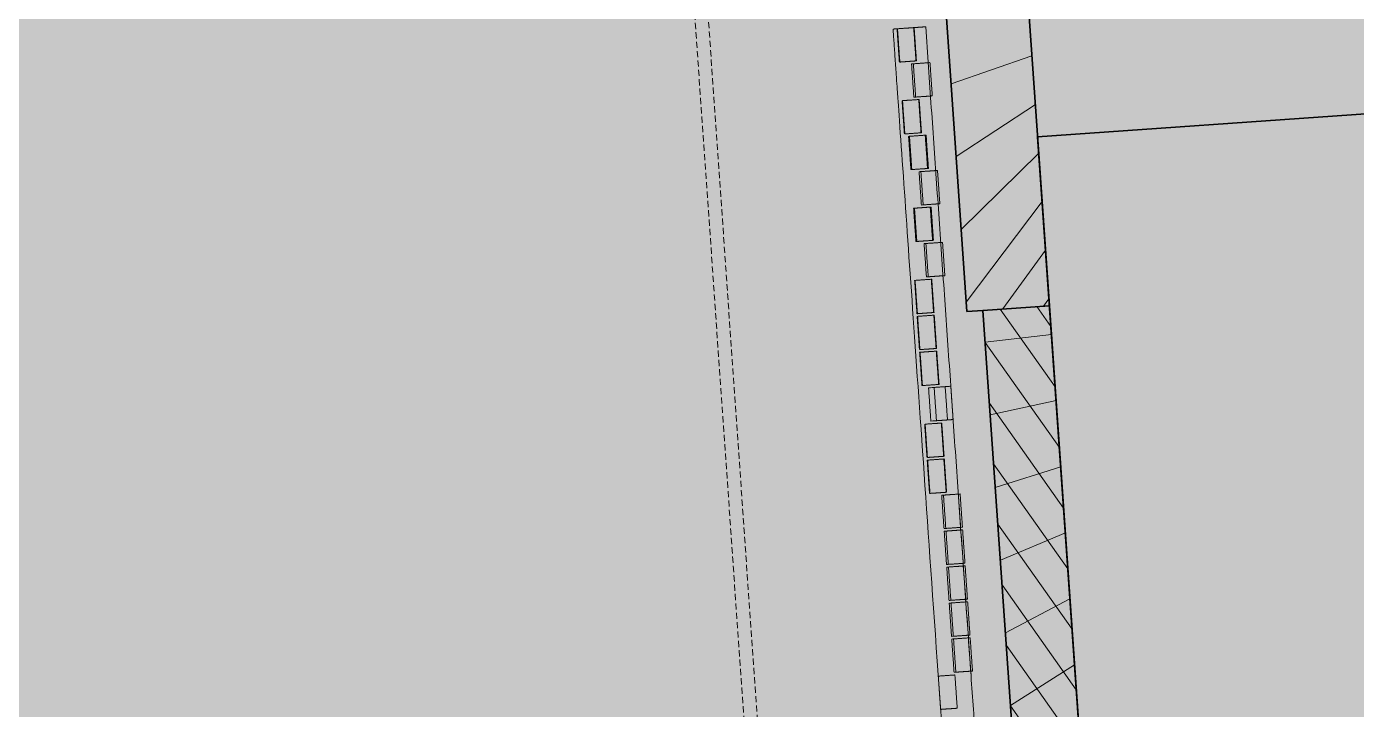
# Model space of a CAD drawing. Header units: millimetres. Extents: x 833941507 to 1669051331, y 817666127 to 1636299673.
# Drawn here: x 834533273 to 834535267, y 817982314 to 817983337 of the extents above; entities that cross this region are included whole.
import ezdxf

# ---------------------------------------------------------------- set-up
doc = ezdxf.new("R2010")
doc.units = ezdxf.units.MM
doc.header["$LTSCALE"] = 3
doc.linetypes.add('B0703', pattern=[4.6875, 3.125, -1.5625])
for name, color, linetype, lineweight in [('Hatch (LTC&CB)', 252, 'Continuous', 35), ('UAJ-22INWA', 6, 'Continuous', 35), ('UAJ-22INWA-a', 1, 'Continuous', 13), ('UAJ-22INWA-h', 251, 'Continuous', 9), ('UAJ-23FLOR-h', 251, 'Continuous', 9), ('UAJ-25CEIL-z', 8, 'B0703', 9)]:
    doc.layers.add(name, color=color, linetype=linetype, lineweight=lineweight)

# ---------------------------------------------------------------- blocks, each defined once
blk = doc.blocks.new('*U321')
at = {"layer": 'UAJ-22INWA-h'}
h = blk.add_hatch(dxfattribs=at)
h.set_pattern_fill('AFWERK', color=256, scale=50)
h.set_pattern_definition([(45, (-100.000004362744, 21597.35257881587), (-50.00000133031198, 50.00000133031198), []), (135, (-100.000004362744, 21597.35257881587), (-50.00000133031198, -50.00000133031198), [])])
h.paths.add_polyline_path([(-1.28871053561852e-06, 10310.48723470713), (-1.047475961968303e-06, 12286.86534515463), (99.99999704517539, 12286.86534485661), (99.99999728077798, 10310.48723476674)])
at = {"layer": 'UAJ-22INWA'}
for p, q in [((-1.139698921347873e-06, 10310.48719569901), (-1.196487574001909e-06, 12286.86534663144)), ((99.99999711968115, 12286.86534687834), (99.99999726554799, 10314.16503513386))]:
    blk.add_line(p, q, dxfattribs=at)
for points in [[(2.409593435004354e-06, 12286.86534495897), (100.0000009790819, 12286.86534492321)], [(-1.28871053561852e-06, 10310.48723470713), (99.99999728077798, 10310.48723467137)]]:
    blk.add_lwpolyline(points, dxfattribs=at)
blk = doc.blocks.new('Finish Walls')
at = {"layer": 'UAJ-22INWA-a'}
for points, degree in [([(834534572.0439017, 817983333.7359409), (834534575.0345116, 817983333.9450076), (834534578.0251213, 817983334.1540741)], 2), ([(834534578.029294, 817983334.1543658), (834534578.375098, 817983334.1785401), (834534578.6323231, 817983334.1965221), (834534578.7019638, 817983334.2013906)], 3), ([(834534581.5161675, 817983284.2760968), (834534579.7727307, 817983309.2152313), (834534578.029294, 817983334.1543658)], 2), ([(834534603.6410983, 817983335.9448273), (834534591.1715311, 817983335.073109), (834534578.7019638, 817983334.2013906)], 2), ([(834534582.1888374, 817983284.3231217), (834534580.4454006, 817983309.2622561), (834534578.7019638, 817983334.2013906)], 2), ([(834534606.455302, 817983286.0195336), (834534604.7118652, 817983310.9586681), (834534602.9684285, 817983335.8978026)], 2), ([(834534603.6410983, 817983335.9448273), (834534612.2828518, 817983336.5489522), (834534620.9246053, 817983337.153077)], 2), ([(834534607.1279718, 817983286.0665584), (834534605.3845351, 817983311.0056928), (834534603.6410983, 817983335.9448273)], 2), ([(834534620.9246053, 817983337.153077), (834534654.8170159, 817982852.3363029), (834534688.7094264, 817982367.5195287)], 2), ([(834534582.1888374, 817983284.3231217), (834534582.1191967, 817983284.3182533), (834534581.8619715, 817983284.3002713), (834534581.5161675, 817983284.2760968)], 3), ([(834534582.1888374, 817983284.3231217), (834534594.6584046, 817983285.1948401), (834534607.1279718, 817983286.0665584)], 2), ([(834534599.7512943, 817983281.5411098), (834534601.1344285, 817983281.6378015), (834534602.1632766, 817983281.7097259), (834534602.4418402, 817983281.7291996)], 3), ([(834534603.2381678, 817983231.6628408), (834534601.494731, 817983256.6019753), (834534599.7512943, 817983281.5411098)], 2), ([(834534627.3809747, 817983283.4726363), (834534614.9114075, 817983282.6009179), (834534602.4418402, 817983281.7291996)], 2), ([(834534605.9287137, 817983231.8509307), (834534604.185277, 817983256.7900652), (834534602.4418402, 817983281.7291996)], 2), ([(834534630.8678482, 817983233.5943674), (834534629.1244115, 817983258.5335019), (834534627.3809747, 817983283.4726363)], 2), ([(834534605.9287137, 817983231.8509307), (834534605.6501501, 817983231.8314569), (834534604.621302, 817983231.7595326), (834534603.2381678, 817983231.6628408)], 3), ([(834534605.9287137, 817983231.8509307), (834534618.398281, 817983232.7226491), (834534630.8678482, 817983233.5943674)], 2), ([(834534585.5609407, 817983226.4173049), (834534585.9067448, 817983226.4414792), (834534586.1639699, 817983226.4594612), (834534586.2336106, 817983226.4643297)], 3), ([(834534589.0478144, 817983176.5390359), (834534587.3043776, 817983201.4781704), (834534585.5609407, 817983226.4173049)], 2), ([(834534611.1727451, 817983228.2077664), (834534598.7031778, 817983227.336048), (834534586.2336106, 817983226.4643297)], 2), ([(834534589.7204841, 817983176.5860608), (834534587.9770474, 817983201.5251952), (834534586.2336106, 817983226.4643297)], 2), ([(834534613.9869488, 817983178.2824727), (834534612.243512, 817983203.2216072), (834534610.5000752, 817983228.1607417)], 2), ([(834534614.6596186, 817983178.3294975), (834534612.9161819, 817983203.2686319), (834534611.1727451, 817983228.2077664)], 2), ([(834534589.7204841, 817983176.5860608), (834534589.6508434, 817983176.5811923), (834534589.3936183, 817983176.5632102), (834534589.0478144, 817983176.5390359)], 3), ([(834534589.7204841, 817983176.5860608), (834534602.1900514, 817983177.457779), (834534614.6596186, 817983178.3294975)], 2), ([(834534595.3121564, 817983172.9671992), (834534596.0037563, 817983173.0155474), (834534596.5182012, 817983173.051511), (834534596.6574827, 817983173.0612478)], 3), ([(834534598.79903, 817983123.0889302), (834534597.0555933, 817983148.0280647), (834534595.3121564, 817983172.9671992)], 2), ([(834534621.5966172, 817983174.8046846), (834534609.12705, 817983173.9329662), (834534596.6574827, 817983173.0612478)], 2), ([(834534600.1443564, 817983123.182979), (834534598.4009196, 817983148.1221133), (834534596.6574827, 817983173.0612478)], 2), ([(834534623.7381644, 817983124.8323671), (834534621.9947277, 817983149.7715015), (834534620.2512909, 817983174.710636)], 2), ([(834534625.0834907, 817983124.9264157), (834534623.340054, 817983149.8655502), (834534621.5966172, 817983174.8046846)], 2), ([(834534600.1443564, 817983123.182979), (834534600.0050747, 817983123.1732421), (834534599.4906298, 817983123.1372784), (834534598.79903, 817983123.0889302)], 3), ([(834534600.1443564, 817983123.182979), (834534612.6139235, 817983124.0546973), (834534625.0834907, 817983124.9264157)], 2), ([(834534611.0487645, 817983119.9355184), (834534612.4318987, 817983120.0322101), (834534613.4607468, 817983120.1041344), (834534613.7393104, 817983120.1236082)], 3), ([(834534614.535638, 817983070.0572494), (834534612.7922012, 817983094.9963839), (834534611.0487645, 817983119.9355184)], 2), ([(834534638.6784449, 817983121.867045), (834534626.2088777, 817983120.9953266), (834534613.7393104, 817983120.1236082)], 2), ([(834534617.2261839, 817983070.2453393), (834534615.4827472, 817983095.1844738), (834534613.7393104, 817983120.1236082)], 2), ([(834534642.1653184, 817983071.9887761), (834534640.4218817, 817983096.9279106), (834534638.6784449, 817983121.867045)], 2), ([(834534617.2261839, 817983070.2453393), (834534629.6957512, 817983071.1170577), (834534642.1653184, 817983071.9887761)], 2), ([(834534602.8438033, 817983065.2301383), (834534603.5354031, 817983065.2784865), (834534604.0498481, 817983065.3144501), (834534604.1891296, 817983065.3241869)], 3), ([(834534606.3306768, 817983015.3518693), (834534604.58724, 817983040.2910038), (834534602.8438033, 817983065.2301383)], 2), ([(834534629.1282641, 817983067.0676237), (834534616.6586968, 817983066.1959053), (834534604.1891296, 817983065.3241869)], 2), ([(834534607.6760031, 817983015.445918), (834534605.9325664, 817983040.3850524), (834534604.1891296, 817983065.3241869)], 2), ([(834534617.2261839, 817983070.2453393), (834534616.9476203, 817983070.2258656), (834534615.9187722, 817983070.1539412), (834534614.535638, 817983070.0572494)], 3), ([(834534631.2698113, 817983017.0953062), (834534629.5263745, 817983042.0344406), (834534627.7829378, 817983066.9735751)], 2), ([(834534632.6151376, 817983017.1893548), (834534630.8717008, 817983042.1284893), (834534629.1282641, 817983067.0676237)], 2), ([(834534607.6760031, 817983015.445918), (834534607.5367216, 817983015.4361812), (834534607.0222766, 817983015.4002175), (834534606.3306768, 817983015.3518693)], 3), ([(834534607.6760031, 817983015.445918), (834534620.1455704, 817983016.3176364), (834534632.6151376, 817983017.1893548)], 2), ([(834534618.5804112, 817983012.1984575), (834534619.9635454, 817983012.2951492), (834534620.9923935, 817983012.3670735), (834534621.2709572, 817983012.3865473)], 3), ([(834534622.0672847, 817982962.3201885), (834534620.323848, 817982987.259323), (834534618.5804112, 817983012.1984575)], 2), ([(834534646.2100917, 817983014.129984), (834534633.7405244, 817983013.2582657), (834534621.2709572, 817983012.3865473)], 2), ([(834534624.7578307, 817982962.5082784), (834534623.0143939, 817982987.4474128), (834534621.2709572, 817983012.3865473)], 2), ([(834534649.6969652, 817982964.2517151), (834534647.9535284, 817982989.1908495), (834534646.2100917, 817983014.129984)], 2), ([(834534604.3900578, 817982957.0746526), (834534604.7358618, 817982957.0988269), (834534604.9930869, 817982957.1168089), (834534605.0627276, 817982957.1216774)], 3), ([(834534607.8769313, 817982907.1963836), (834534606.1334945, 817982932.1355181), (834534604.3900578, 817982957.0746526)], 2), ([(834534630.001862, 817982958.8651141), (834534617.5322949, 817982957.9933957), (834534605.0627276, 817982957.1216774)], 2), ([(834534608.5496011, 817982907.2434084), (834534606.8061644, 817982932.1825429), (834534605.0627276, 817982957.1216774)], 2), ([(834534624.7578307, 817982962.5082784), (834534624.479267, 817982962.4888046), (834534623.450419, 817982962.4168802), (834534622.0672847, 817982962.3201885)], 3), ([(834534624.7578307, 817982962.5082784), (834534637.2273979, 817982963.3799968), (834534649.6969652, 817982964.2517151)], 2), ([(834534632.8160658, 817982908.9398204), (834534631.072629, 817982933.8789549), (834534629.3291923, 817982958.8180894)], 2), ([(834534633.4887356, 817982908.9868451), (834534631.7452989, 817982933.9259796), (834534630.001862, 817982958.8651141)], 2), ([(834534608.1558812, 817982903.2061222), (834534608.5016851, 817982903.2302965), (834534608.7589103, 817982903.2482785), (834534608.828551, 817982903.2531469)], 3), ([(834534611.6427547, 817982853.3278532), (834534609.899318, 817982878.2669877), (834534608.1558812, 817982903.2061222)], 2), ([(834534608.5496011, 817982907.2434084), (834534608.4799604, 817982907.2385399), (834534608.2227353, 817982907.2205579), (834534607.8769313, 817982907.1963836)], 3), ([(834534608.5496011, 817982907.2434084), (834534621.0191684, 817982908.1151268), (834534633.4887356, 817982908.9868451)], 2), ([(834534633.7676855, 817982904.9965837), (834534621.2981182, 817982904.1248653), (834534608.828551, 817982903.2531469)], 2), ([(834534612.3154246, 817982853.3748779), (834534610.5719877, 817982878.3140124), (834534608.828551, 817982903.2531469)], 2), ([(834534636.5818892, 817982855.0712899), (834534634.8384525, 817982880.0104244), (834534633.0950156, 817982904.9495589)], 2), ([(834534637.254559, 817982855.1183147), (834534635.5111222, 817982880.0574492), (834534633.7676855, 817982904.9965837)], 2), ([(834534612.3154246, 817982853.3748779), (834534612.2457838, 817982853.3700095), (834534611.9885587, 817982853.3520275), (834534611.6427547, 817982853.3278532)], 3), ([(834534612.3154246, 817982853.3748779), (834534624.7849917, 817982854.2465963), (834534637.254559, 817982855.1183147)], 2), ([(834534611.9217045, 817982849.3375916), (834534612.2675086, 817982849.361766), (834534612.5247337, 817982849.379748), (834534612.5943744, 817982849.3846164)], 3), ([(834534615.408578, 817982799.4593227), (834534613.6651413, 817982824.3984572), (834534611.9217045, 817982849.3375916)], 2), ([(834534637.5335089, 817982851.1280532), (834534625.0639416, 817982850.2563348), (834534612.5943744, 817982849.3846164)], 2), ([(834534616.0812479, 817982799.5063475), (834534614.3378111, 817982824.445482), (834534612.5943744, 817982849.3846164)], 2), ([(834534640.3477125, 817982801.2027595), (834534638.6042758, 817982826.141894), (834534636.860839, 817982851.0810285)], 2), ([(834534641.0203824, 817982801.2497842), (834534639.2769456, 817982826.1889187), (834534637.5335089, 817982851.1280532)], 2), ([(834534615.4085782, 817982799.4593229), (834534627.8781453, 817982800.3310412), (834534641.0203825, 817982801.2497845)], 2), ([(834534625.2396426, 817982796.1368276), (834534629.5595503, 817982796.4388223), (834534632.7731707, 817982796.663479), (834534633.643705, 817982796.724336)], 3), ([(834534628.726516, 817982746.2585589), (834534626.9830792, 817982771.1976933), (834534625.2396425, 817982796.1368278)], 2), ([(834534637.1305784, 817982746.8460673), (834534635.3871417, 817982771.7852018), (834534633.6437049, 817982796.7243363)], 2), ([(834534658.5828395, 817982798.4677727), (834534646.1132723, 817982797.5960543), (834534633.643705, 817982796.724336)], 2), ([(834534653.6656505, 817982748.0019956), (834534651.9222137, 817982772.94113), (834534650.178777, 817982797.8802645)], 2), ([(834534662.0697129, 817982748.589504), (834534660.3262762, 817982773.5286385), (834534658.5828394, 817982798.467773)], 2), ([(834534619.4533515, 817982741.6005311), (834534619.7991555, 817982741.6247056), (834534620.0563805, 817982741.6426876), (834534620.1260213, 817982741.647556)], 3), ([(834534622.940225, 817982691.7222623), (834534621.1967882, 817982716.6613966), (834534619.4533515, 817982741.6005311)], 2), ([(834534645.0651557, 817982743.3909926), (834534632.5955886, 817982742.5192744), (834534620.1260213, 817982741.647556)], 2), ([(834534623.6128948, 817982691.769287), (834534621.8694581, 817982716.7084215), (834534620.1260213, 817982741.647556)], 2), ([(834534637.1305784, 817982746.8460673), (834534636.2600441, 817982746.7852103), (834534633.0464237, 817982746.5605536), (834534628.726516, 817982746.2585589)], 3), ([(834534637.1305784, 817982746.8460673), (834534649.6001457, 817982747.7177856), (834534662.0697129, 817982748.589504)], 2), ([(834534647.8793595, 817982693.465699), (834534646.1359227, 817982718.4048334), (834534644.392486, 817982743.3439679)], 2), ([(834534648.5520293, 817982693.5127238), (834534646.8085926, 817982718.4518582), (834534645.0651557, 817982743.3909926)], 2), ([(834534623.6128948, 817982691.769287), (834534636.0824621, 817982692.6410054), (834534648.5520293, 817982693.5127238)], 2), ([(834534623.2191749, 817982687.7320007), (834534623.5649788, 817982687.756175), (834534623.822204, 817982687.774157), (834534623.8918446, 817982687.7790254)], 3), ([(834534626.7060484, 817982637.8537318), (834534624.9626116, 817982662.7928662), (834534623.2191749, 817982687.7320007)], 2), ([(834534623.6128948, 817982691.769287), (834534623.543254, 817982691.7644186), (834534623.286029, 817982691.7464366), (834534622.940225, 817982691.7222623)], 3), ([(834534648.8309791, 817982689.5224622), (834534636.3614119, 817982688.6507438), (834534623.8918446, 817982687.7790254)], 2), ([(834534627.3787181, 817982637.9007565), (834534625.6352814, 817982662.839891), (834534623.8918446, 817982687.7790254)], 2), ([(834534651.6451828, 817982639.5971684), (834534649.901746, 817982664.5363029), (834534648.1583093, 817982689.4754374)], 2), ([(834534652.3178526, 817982639.6441933), (834534650.5744159, 817982664.5833278), (834534648.8309791, 817982689.5224622)], 2), ([(834534627.3787181, 817982637.9007565), (834534627.3090775, 817982637.8958881), (834534627.0518523, 817982637.8779061), (834534626.7060484, 817982637.8537318)], 3), ([(834534627.3787181, 817982637.9007565), (834534639.8482854, 817982638.7724749), (834534652.3178526, 817982639.6441933)], 2), ([(834534644.9411751, 817982635.1187447), (834534646.3243093, 817982635.2154363), (834534647.3531574, 817982635.2873608), (834534647.631721, 817982635.3068345)], 3), ([(834534648.4280486, 817982585.2404758), (834534646.6846118, 817982610.1796103), (834534644.9411751, 817982635.1187447)], 2), ([(834534672.5708555, 817982637.0502713), (834534660.1012883, 817982636.1785529), (834534647.631721, 817982635.3068345)], 2), ([(834534651.1185945, 817982585.4285655), (834534649.3751578, 817982610.3677), (834534647.631721, 817982635.3068345)], 2), ([(834534673.3671831, 817982586.9839125), (834534671.6237463, 817982611.923047), (834534669.8803096, 817982636.8621814)], 2), ([(834534676.057729, 817982587.1720023), (834534674.3142923, 817982612.1111368), (834534672.5708555, 817982637.0502713)], 2), ([(834534651.1185945, 817982585.4285655), (834534650.8400309, 817982585.4090918), (834534649.8111829, 817982585.3371674), (834534648.4280486, 817982585.2404758)], 3), ([(834534648.7069985, 817982581.2502142), (834534650.0901327, 817982581.346906), (834534651.1189808, 817982581.4188303), (834534651.3975444, 817982581.4383041)], 3), ([(834534652.193872, 817982531.3719453), (834534650.4504352, 817982556.3110797), (834534648.7069985, 817982581.2502142)], 2), ([(834534651.1185945, 817982585.4285655), (834534663.5881618, 817982586.3002839), (834534676.057729, 817982587.1720023)], 2), ([(834534676.3366789, 817982583.1817408), (834534663.8671117, 817982582.3100224), (834534651.3975444, 817982581.4383041)], 2), ([(834534654.884418, 817982531.5600351), (834534653.1409812, 817982556.4991696), (834534651.3975444, 817982581.4383041)], 2), ([(834534673.3671831, 817982586.9839125), (834534701.7503334, 817982180.9748033), (834534730.1334839, 817981774.9656941)], 2), ([(834534679.8235525, 817982533.3034718), (834534678.0801157, 817982558.2426063), (834534676.3366789, 817982583.1817408)], 2), ([(834534654.884418, 817982531.5600351), (834534654.6058543, 817982531.5405613), (834534653.5770062, 817982531.468637), (834534652.193872, 817982531.3719453)], 3), ([(834534652.4728218, 817982527.3816838), (834534653.8559561, 817982527.4783754), (834534654.8848041, 817982527.5502999), (834534655.1633679, 817982527.5697736)], 3), ([(834534655.9596953, 817982477.5034149), (834534654.2162586, 817982502.4425493), (834534652.4728218, 817982527.3816838)], 2), ([(834534654.884418, 817982531.5600351), (834534667.3539852, 817982532.4317535), (834534679.8235525, 817982533.3034718)], 2), ([(834534680.1025023, 817982529.3132104), (834534667.632935, 817982528.441492), (834534655.1633679, 817982527.5697736)], 2), ([(834534658.6502414, 817982477.6915046), (834534656.9068046, 817982502.6306391), (834534655.1633679, 817982527.5697736)], 2), ([(834534683.5893759, 817982479.4349414), (834534681.845939, 817982504.3740759), (834534680.1025023, 817982529.3132104)], 2), ([(834534658.6502414, 817982477.6915046), (834534658.3716776, 817982477.6720309), (834534657.3428296, 817982477.6001065), (834534655.9596953, 817982477.5034149)], 3), ([(834534656.2386452, 817982473.5131533), (834534657.6217794, 817982473.609845), (834534658.6506275, 817982473.6817694), (834534658.9291912, 817982473.7012432)], 3), ([(834534658.6502414, 817982477.6915046), (834534671.1198086, 817982478.563223), (834534683.5893759, 817982479.4349414)], 2), ([(834534683.8683257, 817982475.4446799), (834534671.3987585, 817982474.5729614), (834534658.9291912, 817982473.7012432)], 2), ([(834534662.4160647, 817982423.8229742), (834534660.672628, 817982448.7621087), (834534658.9291912, 817982473.7012432)], 2), ([(834534687.3551992, 817982425.5664109), (834534685.6117625, 817982450.5055454), (834534683.8683257, 817982475.4446799)], 2), ([(834534659.7255188, 817982423.6348844), (834534657.982082, 817982448.5740188), (834534656.2386452, 817982473.5131533)], 2), ([(834534662.4160647, 817982423.8229742), (834534662.1375011, 817982423.8035004), (834534661.1086531, 817982423.7315761), (834534659.7255188, 817982423.6348844)], 3), ([(834534660.0044687, 817982419.6446228), (834534661.3876029, 817982419.7413145), (834534662.416451, 817982419.8132389), (834534662.6950146, 817982419.8327127)], 3), ([(834534663.4913422, 817982369.7663538), (834534661.7479054, 817982394.7054883), (834534660.0044687, 817982419.6446228)], 2), ([(834534662.4160647, 817982423.8229742), (834534674.885632, 817982424.6946925), (834534687.3551992, 817982425.5664109)], 2), ([(834534687.6341491, 817982421.5761493), (834534675.1645819, 817982420.704431), (834534662.6950146, 817982419.8327127)], 2), ([(834534666.1818881, 817982369.9544437), (834534664.4384514, 817982394.8935782), (834534662.6950146, 817982419.8327127)], 2), ([(834534691.1210226, 817982371.6978805), (834534689.3775859, 817982396.637015), (834534687.6341491, 817982421.5761493)], 2), ([(834534664.7678574, 817982365.8458298), (834534652.2982901, 817982364.9741114), (834534639.828723, 817982364.1023932)], 2), ([(834534643.3155965, 817982314.2241242), (834534641.5721598, 817982339.1632587), (834534639.828723, 817982364.1023932)], 2), ([(834534666.1818881, 817982369.9544437), (834534665.9033245, 817982369.9349699), (834534664.8744764, 817982369.8630456), (834534663.4913422, 817982369.7663538)], 3), ([(834534668.2547309, 817982315.9675609), (834534666.5112941, 817982340.9066954), (834534664.7678574, 817982365.8458298)], 2), ([(834534666.1818881, 817982369.9544437), (834534678.6514554, 817982370.8261621), (834534691.1210226, 817982371.6978805)], 2), ([(834534643.3155965, 817982314.2241242), (834534655.7851638, 817982315.0958425), (834534668.2547309, 817982315.9675609)], 2)]:
    blk.add_open_spline(points, degree=degree, dxfattribs=at)
at = {"layer": 'UAJ-22INWA-h'}
blk.add_open_spline([(834534572.0439017, 817983333.7359409), (834534594.6388421, 817983010.5247582), (834534767.5879437, 817980536.5601143)], degree=2, dxfattribs=at)
at = {"layer": 'UAJ-22INWA', "xscale": -1, "rotation": 3.998908661042605}
blk.add_blockref('*U321', (834535663.3818734, 817970662.2127002), dxfattribs=at)
blk = doc.blocks.new('*U935')
at = {"layer": 'UAJ-22INWA-h'}
h = blk.add_hatch(dxfattribs=at)
h.set_pattern_fill('ANSI31', color=256, scale=20)
h.set_pattern_definition([(45, (241.3742693367022, -1108.899376039967), (-44.90128060534576, 44.90128060534577), [])])
h.paths.add_polyline_path([(-4.572305556393985e-08, -116.4496877775909), (4.163321420946886e-07, 7.550312580036973), (441.3742695016341, 7.550312485488959), (441.3742695164161, -116.449687514511)])
at = {"layer": 'UAJ-22INWA'}
for p, q in [((441.3742695761399, 7.55031251528753), (441.3742695015149, -116.4496875272148)), ((1.032885563674313e-07, -116.4496875391728), (2.732775216928079e-07, -92.39142128264155))]:
    blk.add_line(p, q, dxfattribs=at)
for points in [[(3.873401539067345e-06, 7.550312318080671), (441.3742734355407, 7.55031248579273)], [(-4.572305556393985e-08, -116.4496877775909), (441.3742695164161, -116.4496876098788)]]:
    blk.add_lwpolyline(points, dxfattribs=at)
blk = doc.blocks.new('LRR Curtain')
at = {"layer": 'UAJ-25CEIL-z', "linetype": 'B0703'}
for points in [[(-20980.06807148457, -65342.30061793327), (-20980.06752181053, -50292.30059480667, 0.4142135606798064), (-21490.06752026081, -49782.30059623718), (-35490.06815624237, -49782.30057275295, 0.4142135622750456), (-36000.06815767288, -50292.30057132244), (-36000.06819999218, -65342.30061769485)], [(-21000.06807148457, -65342.30061793327), (-21000.06752181053, -50292.30059468746, 0.4142135607387433), (-21490.06752038002, -49802.30059611797), (-35490.06815624237, -49802.30057275295, 0.4142135623230424), (-35980.06815779209, -50292.30057132244), (-35980.06819999218, -65342.30061769485)]]:
    blk.add_lwpolyline(points, format="xyb", dxfattribs=at)
blk = doc.blocks.new('LRR-B01-WALL FINISH')
blk.add_blockref('Finish Walls', (0, 0))
at = {"rotation": 3.998908525846276}
blk.add_blockref('LRR Curtain', (834551062.6266844, 818044341.9052756), dxfattribs=at)
at = {"layer": 'UAJ-22INWA', "xscale": -0.9999999999999981, "rotation": 273.9988673474458}
blk.add_blockref('*U935', (834534798.9368526, 817982918.6335769), dxfattribs=at)
blk = doc.blocks.new('GBP-LTC-LB01')
at = {"layer": 'UAJ-23FLOR-h'}
h = blk.add_hatch(dxfattribs=at)
h.set_pattern_fill('EARTH,_O', color=256, scale=180, angle=45.00000010501341)
h.set_pattern_definition([(48.99890852053534, (834576001.761157, 818046085.3420337), (-112.7268618952272, 1612.510668059984), [1143, -1143]), (48.99890852053534, (834575678.2791204, 818046366.5514973), (-112.7268618952272, 1612.510668059984), [1143, -1143]), (48.99890852053534, (834575354.7970834, 818046647.760961), (-112.7268618952272, 1612.510668059984), [1143, -1143]), (138.9989085205353, (834575340.7062259, 818046849.3247945), (-1612.510668059984, -112.7268618952272), [1143, -1143]), (138.9989085205353, (834575621.9156895, 818047172.8068315), (-1612.510668059984, -112.7268618952272), [1143, -1143]), (138.9989085205353, (834575903.1251531, 818047496.2888683), (-1612.510668059984, -112.7268618952272), [1143, -1143])])
h.paths.add_polyline_path([(834572173.0526648, 818200349.1682475), (834310583.7401848, 818182062.0839702), (834331502.2393942, 817882831.6918911), (834364939.6873164, 817885169.2259957), (834473095.7001734, 818011283.5998719), (834480533.7001572, 818020120.3998857), (834485095.050147, 818025709.5498941), (834491375.7001324, 818033618.9999057), (834497063.4001188, 818041012.999916), (834493145.8001142, 818043678.6999089), (834512788.5000582, 818074029.2499447), (834518712.4500408, 818083675.2499557), (834526231.3000174, 818096325.0999695), (834534646.0499907, 818111073.0499848), (834545955.9999523, 818131981.3000056), (834557204.5999117, 818154198.8000262), (834564039.9998856, 818168496.8000388), (834570941.1648417, 818183576.4266495), (834578367.7999997, 818200696.3)])
h.paths.add_polyline_path([(834382131.3063979, 817956469.9755309), (834418268.7298656, 817958996.0684958), (834422062.4129677, 817963855.9029621), (834428403.0430198, 817964299.3786768), (834467239.2037573, 818010695.5815835), (834466445.2064853, 818021738.794587), (834476097.7213831, 818035709.0329579), (834485267.1005058, 818048983.1978921), (834487014.8928652, 818051460.4309663), (834497268.3342452, 818067303.4232484), (834492893.3757939, 818129890.0851053), (834448056.5937514, 818126755.6608665), (834416896.5816393, 818105052.1136897), (834382061.3702741, 818080788.9948437), (834386167.4497714, 818022059.1642565), (834377588.3843737, 818021459.4669156)], flags=16)
edge = h.paths.add_edge_path(flags=16)
edge.add_line((834540292.2872467, 818142076.0699883), (834533466.3205868, 818141614.1342163))
edge.add_line((834533466.3205867, 818141614.1342163), (834523258.01233, 818143862.7104174))
edge.add_line((834523258.01233, 818143862.7104174), (834525896.867722, 818155838.9349334))
edge.add_arc((834558382.4304729, 818267025.4493066), 115835.0239163238, 237.2183980957774, 253.7131265722631, ccw=False)
edge.add_line((834495664.9154892, 818169638.2526121), (834498267.5884769, 818132356.9750829))
edge.add_line((834498267.5884771, 818132356.9750829), (834496346.4194225, 818130135.0090942))
edge.add_line((834496346.4194226, 818130135.0090942), (834492879.879452, 818129892.6713651))
edge.add_line((834492879.8794518, 818129892.6713651), (834494229.5832878, 818110587.6218635))
edge.add_line((834494229.5832882, 818110587.6218635), (834496326.133695, 818110708.3844534))
edge.add_line((834496326.1336946, 818110708.3844534), (834498420.2073777, 818080753.5549031))
edge.add_line((834498420.2073779, 818080753.5549031), (834498046.1188868, 818080727.4032354))
edge.add_line((834498046.118887, 818080727.4032354), (834498254.5151165, 818077746.3837949))
edge.add_line((834498254.5151162, 818077746.3837949), (834503061.0860548, 818078082.4001414))
edge.add_line((834503061.0860548, 818078082.4001414), (834504979.5219883, 818081212.101532))
edge.add_line((834504979.5219884, 818081212.101532), (834509429.0185915, 818088470.9260026))
edge.add_line((834509429.0185914, 818088470.9260026), (834515217.1570119, 818097913.5886871))
edge.add_line((834515217.157012, 818097913.5886871), (834526067.4346461, 818116415.5426326))
edge.add_line((834526067.4346461, 818116415.5426326), (834532489.1994565, 818127888.6839589))
edge.add_line((834532489.1994562, 818127888.6839589), (834534830.89787, 818132146.3035389))
edge.add_line((834534830.8978701, 818132146.3035389), (834540292.2872465, 818142076.0699883))
h = blk.add_hatch(dxfattribs=at)
h.set_pattern_fill('EARTH,_O', color=256, scale=180, angle=45.00000010501341)
h.set_pattern_definition([(45.00000010501341, (-1082349.699177861, 54794.90315568447), (-2.96267069188616e-06, 1616.446101792448), [1143, -1143]), (45.00000010501341, (-1082652.782822503, 55097.98679921505), (-2.96267069188616e-06, 1616.446101792448), [1143, -1143]), (45.00000010501341, (-1082955.866467144, 55401.07044274564), (-2.96267069188616e-06, 1616.446101792448), [1143, -1143]), (135.0000001050134, (-1082955.866467515, 55603.12620546969), (-1616.446101792448, -2.96267069188616e-06), [1143, -1143]), (135.0000001050134, (-1082652.782823984, 55906.20985011128), (-1616.446101792448, -2.96267069188616e-06), [1143, -1143]), (135.0000001050134, (-1082349.699180454, 56209.29349475286), (-1616.446101792448, -2.96267069188616e-06), [1143, -1143])])
h.paths.add_polyline_path([(834669469.2548146, 818015499.1701102), (834651080.8176275, 818014213.7929552), (834651091.333055, 818014066.030459), (834669479.7621983, 818015351.5226754)], flags=16)
edge = h.paths.add_edge_path()
edge.add_arc((834611763.613195, 818123015.0723449), 22001.28373588376, 94.00071865262937, 118.6886834190998)
edge.add_line((834601201.8916234, 818142315.5004095), (834593918.3367147, 818141228.3801512))
edge.add_arc((834611768.400262, 818123014.0298539), 25502.69251264854, 93.99715914630349, 134.4212748451599, ccw=False)
edge.add_line((834609990.6837641, 818148454.6872638), (834618164.3568528, 818149025.8389109))
edge.add_line((834618164.3568528, 818149025.8389109), (834618408.292444, 818145534.9100552))
edge.add_line((834618408.292444, 818145534.9100552), (834616365.4114578, 818145392.1596863))
edge.add_line((834616365.4114578, 818145392.1596863), (834616609.385029, 818141900.6873076))
edge.add_line((834616609.385029, 818141900.6873076), (834611621.5474902, 818141552.1522465))
edge.add_line((834611621.5474902, 818141552.1522465), (834611377.6128702, 818145043.0672039))
edge.add_line((834611377.6128702, 818145043.0672039), (834610228.6059371, 818144962.7428077))
h.paths.add_polyline_path([(834673232.9366938, 818197365.8783082), (834607546.4897544, 818192773.8917836), (834599172.4998745, 818174435.3001034), (834588349.0999149, 818152374.5000834), (834578621.5499489, 818133890.6500655), (834568418.2999822, 818115665.3000468), (834556456.700019, 818095618.300025), (834546606.4000474, 818080041.600007), (834532219.3000866, 818058623.7499806), (834523692.1501086, 818046595.7499651), (834515683.5001286, 818035708.4999502), (834508244.2001468, 818025929.8999366), (834500656.3001646, 818016266.0999228), (834489786.8001888, 818002934.0999027), (834483448.3002025, 817995421.2998908), (834478637.6002128, 817989841.6998823), (834458453.7502539, 817967379.2998452), (834441506.4997879, 817949096.357832), (834383075.7479855, 817886437.0757562), (834482026.687943, 817893354.5055006), (834551919.0356153, 817920008.6018127), (834634905.1297382, 817930637.1330649), (834634022.9972101, 817939309.3515325), (834633770.0685325, 817941795.8857912), (834633577.6912351, 817943687.0236263), (834508697.0405153, 817930983.6118022), (834507053.464672, 817930191.4384525), (834506409.4608335, 817939426.9553951), (834507656.9383341, 817945566.7269546), (834503417.0808368, 818006767.0327235), (834503064.3680854, 818011762.6720035), (834514052.9096247, 818025791.9353799), (834520784.6504849, 818034889.3491884), (834526318.8615147, 818042436.9444461), (834532381.6860782, 818050705.6283545), (834536345.7196504, 818056472.6778568), (834542258.4127678, 818065225.6191521), (834550405.86193, 818077286.9078631), (834561578.9964366, 818095001.9633045), (834574522.6610527, 818117080.0346472), (834587768.8781933, 818140310.2095475), (834609774.1305691, 818143594.9757913), (834610001.9653326, 818140335.8947712), (834634252.5395212, 818142031.4686226), (834636806.8958616, 818105492.469254), (834642791.4816118, 818105913.7478601), (834646278.5594581, 818056032.5832597), (834640293.170484, 818055614.1586573), (834643382.3380679, 818011424.9081372), (834641138.4146172, 818011267.9554363), (834645775.7848747, 817944927.8676329), (834639048.3570181, 817944243.5239328), (834640362.1165634, 817931328.1108725), (834651070.3910474, 817932706.91456), (834650587.6677916, 817936476.1291044), (834685105.7378002, 817940896.8578628), (834685588.4610578, 817937127.6433052), (834691373.7890701, 817937868.5701854)])
blk.add_blockref('LRR-B01-WALL FINISH', (0, 0))
blk = doc.blocks.new('GBP-STR-B01-L2')
at = {"layer": 'UAJ-22INWA'}
blk.add_lwpolyline([(834535443.0791688, 817980982.4624798), (834534944.296479, 817980947.5937443), (834534788.769575, 817983172.341129), (834535287.5522645, 817983207.2098644)], close=True, dxfattribs=at)

msp = doc.modelspace()

# ---------------------------------------------------------------- hatches: boundary and pattern name
at = {"layer": 'Hatch (LTC&CB)'}
h = msp.add_hatch(dxfattribs=at)
h.set_pattern_fill('ANSI38', color=256, scale=100)
h.set_pattern_definition([(318.9998376927443, (834479093.7342951, 818230174.1493032), (208.2994204990571, 239.6197016519238), []), (48.99983769274426, (834479093.7342951, 818230174.1493032), (176.9791393461904, 687.5388238029047), [793.75, -476.25])])
edge = h.paths.add_edge_path()
edge.add_line((834601196.1932279, 818142314.5248821), (834603754.2640262, 818142696.3710381))
edge.add_line((834603754.2640262, 818142696.3710381), (834603901.899728, 818141707.3292294))
edge.add_line((834603901.899728, 818141707.3292294), (834603810.4683098, 818141693.6886882))
edge.add_arc((834611763.2944388, 818123016.3620529), 20299.99935169609, 113.0643579575305, 141.3575808429331)
edge.add_line((834595907.8101043, 818135692.8596053), (834595395.44903, 818135656.8608108))
edge.add_line((834595395.44903, 818135656.8608108), (834583111.7173193, 818114341.0318873))
edge.add_line((834583111.7173193, 818114341.0318873), (834578121.5842528, 818106513.8910732))
edge.add_line((834578121.5842528, 818106513.8910732), (834575731.6542978, 818102809.499759))
edge.add_line((834575731.6542978, 818102809.499759), (834574387.4489166, 818100725.9814435))
edge.add_line((834574387.4489166, 818100725.9814435), (834573113.9765022, 818098752.0992287))
edge.add_line((834573113.9765022, 818098752.0992287), (834573145.2547638, 818098730.6477773))
edge.add_line((834573145.2547638, 818098730.6477773), (834569989.114683, 818093770.2015171))
edge.add_line((834569989.114683, 818093770.2015171), (834566534.9997851, 818088385.676982))
edge.add_line((834566534.9997851, 818088385.676982), (834566514.0877519, 818088398.2967066))
edge.add_line((834566514.0877519, 818088398.2967066), (834558743.6087797, 818076256.6317656))
edge.add_line((834558743.6087797, 818076256.6317656), (834557653.4005865, 818074495.7072132))
edge.add_line((834557653.4005865, 818074495.7072132), (834553498.9169745, 818068288.5571573))
edge.add_line((834553498.9169745, 818068288.5571573), (834548580.861871, 818060932.1282293))
edge.add_line((834548580.861871, 818060932.1282293), (834544328.2635252, 818054726.3367485))
edge.add_line((834544328.2635252, 818054726.3367485), (834544332.1488035, 818054704.6644962))
edge.add_line((834544332.1488035, 818054704.6644962), (834540324.5978602, 818048716.6949816))
edge.add_line((834540324.5978602, 818048716.6949816), (834541041.3244038, 818048232.540333))
edge.add_line((834541041.3244038, 818048232.540333), (834540089.7288045, 818046823.8296406))
edge.add_line((834540089.7288045, 818046823.8296406), (834539737.5511322, 818047061.7285419))
edge.add_line((834539737.5511322, 818047061.7285419), (834533115.7546033, 818038377.7374016))
edge.add_line((834533115.7546033, 818038377.7374016), (834515220.9619001, 818015146.6305978))
edge.add_arc((834538026.0069846, 818000636.2612507), 27029.99999804167, 147.5322628657497, 176.1870880981713)
edge.add_line((834511055.837681, 818002433.7226919), (834511444.9861017, 817996891.2334589))
edge.add_line((834511444.9861017, 817996891.2334589), (834511474.1084727, 817996474.6528435))
edge.add_line((834511474.1084727, 817996474.6528435), (834508641.2167096, 817996276.6106825))
edge.add_line((834508641.2167096, 817996276.6106825), (834508910.6816144, 817992422.053122))
edge.add_line((834508910.6816144, 817992422.053122), (834511353.3752296, 817992955.9577066))
edge.add_line((834511353.3752296, 817992955.9577066), (834513357.6638721, 817964213.0085849))
edge.add_line((834513357.6638721, 817964213.0085849), (834513308.9477361, 817964209.6026397))
edge.add_line((834513308.9477361, 817964209.6026397), (834513879.4049544, 817955918.7523347))
edge.add_line((834513879.4049544, 817955918.7523347), (834514876.6139696, 817955988.4575205))
edge.add_line((834514876.6139696, 817955988.4575205), (834515053.0661077, 817953464.409199))
edge.add_arc((834528221.0653924, 817954382.9922421), 13199.99999874826, 183.9904169536054, 259.8372334186261)
edge.add_line((834525891.9897077, 817941390.0939349), (834525974.5254321, 817940578.7091386))
edge.add_line((834525974.5254321, 817940578.7091386), (834555356.336757, 817943567.4939791))
edge.add_line((834555356.336757, 817943567.4939791), (834594711.6949315, 817947570.8029128))
edge.add_line((834594711.6949315, 817947570.8029128), (834594754.1988673, 817947152.9591447))
edge.add_line((834594754.1988673, 817947152.9591447), (834616096.9028597, 817949323.9834652))
edge.add_line((834616096.9028597, 817949323.9834652), (834631854.2065201, 817950926.8492302))
edge.add_line((834631854.2065201, 817950926.8492302), (834631836.7081357, 817951177.1563083))
edge.add_line((834631836.7081357, 817951177.1563083), (834639760.382062, 817951731.0818821))
edge.add_line((834639760.382062, 817951731.0818821), (834640506.9704407, 817944391.5874598))
edge.add_line((834640506.9704407, 817944391.5874598), (834508703.5709968, 817930984.2761916))
edge.add_line((834508703.5709968, 817930984.2761916), (834508663.5146245, 817930982.1632618))
edge.add_line((834508663.5146245, 817930982.1632618), (834507053.4646711, 817930191.4384522))
edge.add_line((834507053.4646711, 817930191.4384522), (834506409.4608326, 817939426.9553951))
edge.add_line((834506409.4608326, 817939426.9553951), (834507674.9508276, 817945699.3234407))
edge.add_line((834507674.9508276, 817945699.3234407), (834503067.5031257, 818011766.6800821))
edge.add_line((834503067.5031257, 818011766.6800821), (834515005.9420724, 818027008.3036696))
edge.add_line((834515005.9420724, 818027008.3036696), (834526318.8603592, 818042436.9452374))
edge.add_line((834526318.8603592, 818042436.9452374), (834533248.4343333, 818051887.545926))
edge.add_line((834533248.4343333, 818051887.545926), (834545204.9352987, 818069586.3738981))
edge.add_line((834545204.9352987, 818069586.3738981), (834551695.4067936, 818079200.6226892))
edge.add_line((834551695.4067936, 818079200.6226892), (834551700.6621838, 818079300.5666262))
edge.add_line((834551700.6621838, 818079300.5666262), (834554860.111537, 818084257.5104706))
edge.add_line((834554860.111537, 818084257.5104706), (834556162.9385583, 818086301.5433419))
edge.add_line((834556162.9385583, 818086301.5433419), (834561579.1108731, 818095002.152886))
edge.add_line((834561579.1108731, 818095002.152886), (834564610.1881032, 818100023.5882319))
edge.add_line((834564610.1881032, 818100023.5882319), (834566711.8413072, 818103505.2825594))
edge.add_line((834566711.8413072, 818103505.2825594), (834567220.9571147, 818104369.6755948))
edge.add_line((834567220.9571147, 818104369.6755948), (834571219.8492384, 818111331.3275263))
edge.add_line((834571219.8492384, 818111331.3275263), (834579233.5847297, 818125278.3035975))
edge.add_line((834579233.5847297, 818125278.3035975), (834584805.1873057, 818135090.7915635))
edge.add_line((834584805.1873057, 818135090.7915635), (834587768.4359322, 818140310.1481816))
edge.add_line((834587768.4359322, 818140310.1481816), (834593953.3663634, 818141233.3798261))
edge.add_arc((834611682.4142298, 818123278.8372545), 25232.61257183928, 93.84603158733529, 134.6379365759465, ccw=False)
edge.add_line((834609989.9237372, 818148454.6235011), (834618164.07139, 818149025.8201461))
edge.add_line((834618164.07139, 818149025.8201461), (834618408.0113981, 818145534.900405))
edge.add_line((834618408.0113981, 818145534.900405), (834616365.1302586, 818145392.1522276))
edge.add_line((834616365.1302586, 818145392.1522276), (834616609.1098313, 818141900.6663029))
edge.add_line((834616609.1098313, 818141900.6663029), (834611621.272795, 818141552.1240568))
edge.add_line((834611621.272795, 818141552.1240568), (834611377.3331451, 818145043.038663))
edge.add_arc((834611845.1982398, 818122938.1113777), 22109.8780646978, 91.21252121934131, 118.7925777614652)
h = msp.add_hatch(color=256, dxfattribs=at)
h.dxf.hatch_style = 1
edge = h.paths.add_edge_path()
edge.add_line((834513358.8255653, 817964213.0958437), (834514805.289499, 817964314.2087176))
edge.add_line((834514805.289499, 817964314.2087176), (834514905.3200586, 817962883.3180938))
edge.add_line((834514905.3200586, 817962883.3180938), (834522015.978077, 817959924.652822))
edge.add_line((834522015.978077, 817959924.652822), (834527599.8251551, 817958234.8488646))
edge.add_line((834527599.8251551, 817958234.8488646), (834531627.4143353, 817957331.9568794))
edge.add_line((834531627.4143353, 817957331.9568794), (834538597.7298516, 817957185.7983224))
edge.add_line((834538597.7298516, 817957185.7983224), (834550283.8357514, 817958000.7096148))
edge.add_line((834550283.8357514, 817958000.7096148), (834576164.2493855, 817960699.3094033))
edge.add_arc((834571429.6622454, 818001700.8842118), 41274.02878520934, 276.5869590863181, 289.1047787767843)
edge.add_line((834584938.5161443, 817962700.1621864), (834585387.4425285, 817962731.4429674))
edge.add_line((834585387.4425285, 817962731.4429674), (834585119.4098338, 817966565.5387688))
edge.add_line((834585119.4098338, 817966565.5387688), (834584671.7451953, 817966534.2435784))
edge.add_line((834584671.7451953, 817966534.2435784), (834582845.2183245, 817993361.8909639))
edge.add_line((834582845.2183245, 817993361.8909639), (834584586.6638896, 817993483.6330193))
edge.add_line((834584586.6638896, 817993483.6330193), (834584565.213575, 817993788.1730142))
edge.add_line((834584565.213575, 817993788.1730142), (834583546.5970082, 817993716.9697903))
edge.add_line((834583546.5970082, 817993716.9697903), (834579511.6160775, 818051438.2750045))
edge.add_line((834579511.6160775, 818051438.2750045), (834571357.0710046, 818050868.2097193))
edge.add_line((834571357.0710046, 818050868.2097193), (834571728.4182211, 818045556.2424893))
edge.add_line((834571728.4182211, 818045556.2424893), (834551420.9984901, 818044136.5981159))
edge.add_line((834551420.9984901, 818044136.5981159), (834550915.3577757, 818053251.1485702))
edge.add_line((834550915.3577757, 818053251.1485702), (834550067.4300342, 818053191.871879))
edge.add_line((834550067.4300342, 818053191.871879), (834547980.3444077, 818050328.438814))
edge.add_line((834547980.3444077, 818050328.438814), (834547993.7177736, 818050137.13641))
edge.add_line((834547993.7177736, 818050137.13641), (834537098.7629538, 818035335.0755486))
edge.add_line((834537098.7629538, 818035335.0755486), (834533115.7546033, 818038377.7374016))
edge.add_line((834533115.7546033, 818038377.7374016), (834521762.7749052, 818023639.2440152))
edge.add_line((834521762.7749052, 818023639.2440152), (834515226.3537949, 818015153.6303818))
edge.add_arc((834538313.0684212, 818000540.4627358), 27322.90359548846, 147.6674701204294, 176.0266741615715)
edge.add_line((834511055.837681, 818002433.7226919), (834511474.1084727, 817996474.6528435))
edge.add_line((834511474.1084727, 817996474.6528435), (834508641.2167096, 817996276.6106824))
edge.add_line((834508641.2167096, 817996276.6106824), (834508910.6816144, 817992422.053122))
edge.add_line((834508910.6816144, 817992422.053122), (834511349.4456573, 817992955.0988119))
edge.add_line((834511349.4456573, 817992955.0988119), (834511354.850605, 817992876.5974088))
edge.add_line((834511354.850605, 817992876.5974088), (834513358.6562476, 817964213.0840075))
edge.add_line((834513358.6562476, 817964213.0840075), (834513358.8255653, 817964213.0958437))

# ---------------------------------------------------------------- block references
for name in ['GBP-LTC-LB01', 'GBP-STR-B01-L2']:
    msp.add_blockref(name, (0, 0))

doc.saveas('drawing.dxf')
